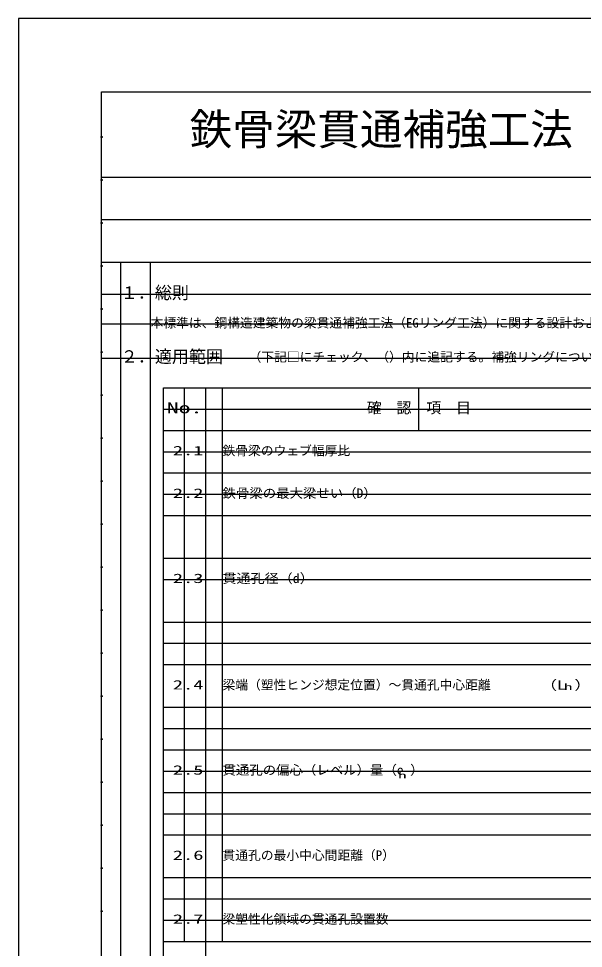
# Model space of a CAD drawing. Units: millimetres on the paper. Extents: x -420 to 420, y -297 to 297.
# Drawn here: x -420.5 to -287.9, y 78.7 to 297 of the extents above; entities that cross this region are included whole.
import ezdxf
from ezdxf.enums import TextEntityAlignment as Align

# ---------------------------------------------------------------- set-up
doc = ezdxf.new("R2010")
doc.units = ezdxf.units.MM
for name, color, linetype in [('0-0', 7, 'Continuous'), ('0-3_HOJO', 6, 'Continuous'), ('0-4_HWAKU', 7, 'Continuous'), ('0-7_MOJI', 7, 'Continuous'), ('0-A_WAKU', 7, 'Continuous'), ('0-B_DEFPOINTS', 7, 'Continuous'), ('0-C_000Waku', 7, 'Continuous'), ('0-E_ZUWAKU', 7, 'Continuous')]:
    doc.layers.add(name, color=color, linetype=linetype)
doc.styles.add('ＭＳ ゴシック', font='')
doc.styles.get('ＭＳ ゴシック').set_extended_font_data('MS Gothic')

msp = doc.modelspace()

# ---------------------------------------------------------------- linework, layer by layer
at = {"layer": '0-0'}
msp.add_line((-386.5, 110.3), (-146.5, 110.3), dxfattribs=at)
at = {"layer": '0-3_HOJO'}
for p, q in [((-401, 249.8), (-133.667, 249.8)), ((-396.5, -256.5), (-396.5, 239.8)), ((-389.5, -256.5), (-389.5, 239.8)), ((-401, 232.3), (-133.667, 232.3)), ((-401, 225.3), (-133.667, 225.3)), ((-401, 217.3), (-133.667, 217.3)), ((-381.5, 80.3), (-381.5, 210.3)), ((-372.614, 80.3), (-372.614, 210.3)), ((-326.5, 200.3), (-326.5, 210.3)), ((-386.5, 205.3), (-146.5, 205.3)), ((-386.5, 195.3), (-146.5, 195.3)), ((-386.5, 185.3), (-146.5, 185.3)), ((-386.5, 170.3), (-146.5, 170.3)), ((-386.5, 165.3), (-146.5, 165.3)), ((-386.5, 155.3), (-146.5, 155.3)), ((-386.5, 150.3), (-146.5, 150.3)), ((-386.5, 145.3), (-146.5, 145.3)), ((-386.5, 135.3), (-146.5, 135.3)), ((-386.5, 125.3), (-146.5, 125.3)), ((-386.5, 120.3), (-146.5, 120.3)), ((-386.5, 115.3), (-146.5, 115.3)), ((-386.5, 110.3), (-146.5, 110.3)), ((-386.5, 105.3), (-146.5, 105.3)), ((-386.5, 95.3), (-146.5, 95.3)), ((-386.5, 90.3), (-146.5, 90.3)), ((-386.5, 85.3), (-146.5, 85.3)), ((-386.5, 80.3), (-146.5, 80.3))]:
    msp.add_line(p, q, dxfattribs=at)
at = {"layer": '0-4_HWAKU'}
for p, q in [((-386.5, 70.3), (-386.5, 210.3)), ((-386.5, 210.3), (-146.5, 210.3)), ((-376.5, 70.3), (-376.5, 210.3)), ((-386.5, 200.3), (-146.5, 200.3)), ((-386.5, 190.3), (-146.5, 190.3)), ((-386.5, 180.3), (-146.5, 180.3)), ((-386.5, 150.3), (-146.5, 150.3)), ((-386.5, 130.3), (-146.5, 130.3)), ((-386.5, 90.3), (-146.5, 90.3)), ((-386.5, 80.3), (-146.5, 80.3))]:
    msp.add_line(p, q, dxfattribs=at)
at = {"layer": '0-A_WAKU'}
for p, q in [((-401, 259.8), (401, 259.8)), ((-401, 239.8), (-133.667, 239.8))]:
    msp.add_line(p, q, dxfattribs=at)
msp.add_lwpolyline([(-401, 279.8), (401, 279.8), (401, -256.5), (-401, -256.5)], close=True, dxfattribs=at)
at = {"layer": '0-B_DEFPOINTS'}
msp.add_lwpolyline([(-420.5, -297), (420.5, -297), (420.5, 297), (-420.5, 297)], close=True, dxfattribs=at)
at = {"layer": '0-C_000Waku'}
msp.add_lwpolyline([(-420.5, -297), (420.5, -297), (420.5, 297), (-420.5, 297)], close=True, dxfattribs=at)
at = {"layer": '0-E_ZUWAKU', "color": 8}
msp.add_line((-401, 279.8), (401, 279.8), dxfattribs=at)
at = {"layer": '0-E_ZUWAKU'}
for centre in [(-401, 269.2), (-401, 259.1), (-401, 249), (-401, 238.9), (-401, 228.8), (-401, 218.7), (-401, 208.6), (-401, 198.5), (-401, 188.4), (-401, 178.3), (-401, 168.2), (-401, 158.1), (-401, 148), (-401, 137.9), (-401, 127.8), (-401, 117.7), (-401, 107.6), (-401, 97.5), (-401, 87.4)]:
    msp.add_circle(centre, 0.125, dxfattribs=at)

# ---------------------------------------------------------------- texts
at = {"layer": '0-0', "style": 'ＭＳ ゴシック'}
for s, height, width, p in [('（L ）', 2.199, 1.35, (-298.079, 138.742)), ('h', 1.466, 2, (-292.444, 138.918))]:
    msp.add_text(s, height=height, dxfattribs=dict(at, width=width)).set_placement(p, align=Align.BOTTOM_LEFT)
at = {"layer": '0-7_MOJI', "style": 'ＭＳ ゴシック'}
for s, height, p in [('鉄骨梁貫通補強工法', 7.331, (-380.331, 265.154)), ('１．総則', 2.933, (-396.5, 230.3)), ('本標準は、鋼構造建築物の梁貫通補強工法（EGリング工法）に関する設計および施工に適用する。', 2.199, (-389.5, 223.8)), ('２．適用範囲', 2.933, (-396.5, 215.3)), ('（下記□にチェック、（）内に追記する。補強リングについては右欄「補強リング仕様」による）', 2.199, (-366.49, 215.8)), ('確\u3000認\u3000項\u3000目', 2.566, (-338.75, 203.55)), ('鉄骨梁のウェブ幅厚比', 2.199, (-372.614, 193.8)), ('梁端（塑性ヒンジ想定位置）～貫通孔中心距離', 2.199, (-372.614, 138.8)), ('貫通孔の最小中心間距離（P）', 2.199, (-372.614, 98.8)), ('梁塑性化領域の貫通孔設置数', 2.199, (-372.614, 83.8))]:
    msp.add_text(s, height=height, dxfattribs=at).set_placement(p, align=Align.BOTTOM_LEFT)
for s, height, width, p in [('No.', 2.566, 1.6, (-385.7, 203.55)), ('2.1', 2.199, 1.6, (-384.269, 193.8)), ('2.2', 2.199, 1.6, (-384.269, 183.8)), ('鉄骨梁の最大梁せい（D）', 2.199, 1.05, (-372.614, 183.8)), ('2.3', 2.199, 1.6, (-384.269, 163.8)), ('貫通孔径（d）', 2.199, 1.1, (-372.614, 163.8)), ('2.4', 2.199, 1.6, (-384.269, 138.8)), ('2.5', 2.199, 1.6, (-384.269, 118.8)), ('貫通孔の偏心（レベル）量（e ）', 2.199, 1.05, (-372.614, 118.8)), ('h', 1.466, 2, (-331.374, 118.128)), ('2.6', 2.199, 1.6, (-384.269, 98.8)), ('2.7', 2.199, 1.6, (-384.269, 83.8))]:
    msp.add_text(s, height=height, dxfattribs=dict(at, width=width)).set_placement(p, align=Align.BOTTOM_LEFT)

doc.saveas('drawing.dxf')
